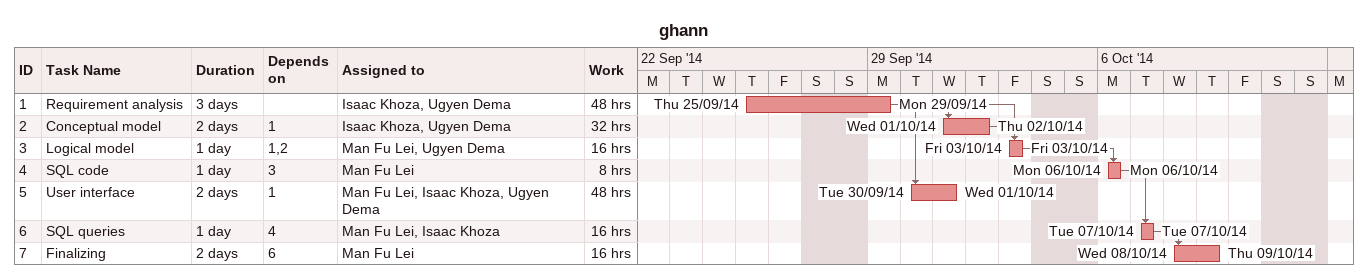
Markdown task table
ghann

| ID | Task | Duration | Start | Finish | Predecessors | Resources | Work (h) |
|---|---|---|---|---|---|---|---|
| 1 | Requirement analysis | 3d | 2014-09-25 | 2014-09-29 |  | Isaac Khoza, Ugyen Dema | 48 |
| 2 | Conceptual model | 2d | 2014-10-01 | 2014-10-02 | 1 | Isaac Khoza, Ugyen Dema | 32 |
| 3 | Logical model | 1d | 2014-10-03 | 2014-10-03 | 1, 2 | Man Fu Lei, Ugyen Dema | 16 |
| 4 | SQL code | 1d | 2014-10-06 | 2014-10-06 | 3 | Man Fu Lei | 8 |
| 5 | User interface | 2d | 2014-09-30 | 2014-10-01 | 1 | Man Fu Lei, Isaac Khoza, Ugyen Dema | 48 |
| 6 | SQL queries | 1d | 2014-10-07 | 2014-10-07 | 4 | Man Fu Lei, Isaac Khoza | 16 |
| 7 | Finalizing | 2d | 2014-10-08 | 2014-10-09 | 6 | Man Fu Lei | 16 |
